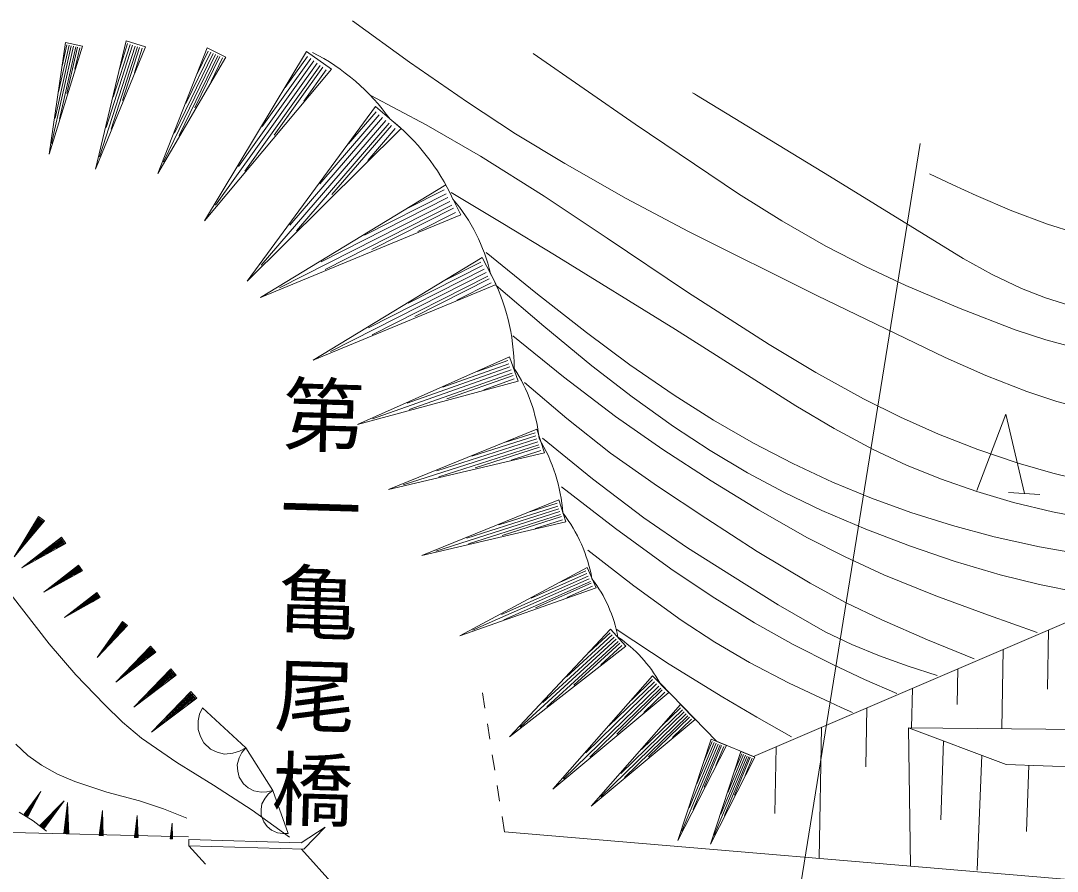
# Model space of a CAD drawing. Units: millimetres, scale not verified. Extents: x 40000 to 680000, y 20000 to 380000.
# Drawn here: x 469575 to 502676, y 299817 to 326986 of the extents above; entities that cross this region are included whole.
import ezdxf

# ---------------------------------------------------------------- set-up
doc = ezdxf.new("R2010")
doc.units = ezdxf.units.MM
doc.header["$LTSCALE"] = 1000
doc.linetypes.add('USER3', pattern=[1, 0.5, -0.5])
doc.linetypes.add('USER4', pattern=[3, 2.25, -0.75])
doc.layers.add('S-BGD', color=1, linetype='Continuous', lineweight=13)
doc.layers.add('S-BGD-HTXT', color=6, linetype='Continuous', lineweight=13)
doc.styles.add('@ＭＳ ゴシック', font='')
doc.styles.get('@ＭＳ ゴシック').set_extended_font_data('@MS Gothic')

msp = doc.modelspace()

# ---------------------------------------------------------------- linework, layer by layer
at = {"layer": 'S-BGD'}
for p, q in [((471001, 326293), (470483, 322720)), ((470483, 322720), (471546, 326171)), ((471260, 326171), (470560, 323062)), ((470670, 323877), (471189, 326186)), ((471119, 326202), (470785, 324718)), ((470810, 323845), (471330, 326155)), ((470895, 325533), (471049, 326218)), ((471546, 326171), (471001, 326293)), ((471383, 326143), (471049, 324659)), ((471307, 325440), (471462, 326125)), ((472938, 326347), (471968, 322248)), ((471968, 322248), (473558, 326149)), ((473226, 326178), (472093, 322638)), ((472304, 323574), (473146, 326204)), ((472464, 323523), (473306, 326153)), ((473066, 326229), (472525, 324539)), ((472736, 325475), (472986, 326255)), ((473366, 326133), (472825, 324443)), ((473558, 326149), (472938, 326347)), ((473206, 325325), (473456, 326105)), ((475529, 326118), (473950, 322104)), ((476128, 325827), (475529, 326118)), ((473950, 322104), (476128, 325827)), ((475796, 325905), (474133, 322482)), ((474483, 323399), (475718, 325942)), ((474638, 323324), (475873, 325867)), ((475641, 325980), (474847, 324346)), ((475931, 325839), (475137, 324205)), ((475197, 325263), (475563, 326017)), ((478706, 326002), (475442, 320592)), ((475652, 325042), (476018, 325797)), ((478834, 325775), (477287, 323609)), ((478018, 324849), (478732, 325848)), ((479501, 325435), (478706, 326002)), ((485937, 325939), (489195, 323677)), ((475442, 320592), (479501, 325435)), ((479039, 325629), (475799, 321092)), ((476529, 322331), (478937, 325702)), ((476734, 322185), (479142, 325555)), ((479219, 325501), (477672, 323335)), ((478620, 324418), (479334, 325418)), ((480908, 324241), (476811, 318664)), ((480043, 323051), (480921, 324071)), ((481719, 323543), (480908, 324241)), ((481235, 323801), (477250, 319174)), ((478170, 320453), (481130, 323891)), ((481026, 323981), (479123, 321772)), ((476811, 318664), (481719, 323543)), ((478379, 320273), (481339, 323711)), ((481418, 323643), (479515, 321434)), ((480657, 322522), (481535, 323542)), ((489195, 323677), (492493, 321460)), ((483148, 321744), (477236, 318146)), ((483631, 320790), (483148, 321744)), ((483157, 321459), (480557, 320140)), ((481895, 320973), (483095, 321582)), ((492493, 321460), (493875, 320595)), ((483282, 321213), (477836, 318450)), ((479173, 319283), (483219, 321336)), ((479298, 319037), (483344, 321090)), ((477236, 318146), (483631, 320790)), ((483391, 320997), (480791, 319678)), ((482261, 320250), (483461, 320859)), ((493875, 320595), (495284, 319783)), ((495284, 319783), (496550, 319130)), ((484313, 319426), (478915, 316141)), ((484755, 318555), (484313, 319426)), ((484321, 319165), (481948, 317961)), ((483169, 318722), (484264, 319278)), ((496550, 319130), (497842, 318531)), ((484435, 318941), (479463, 316418)), ((480684, 317179), (484378, 319053)), ((480798, 316954), (484492, 318828)), ((478915, 316141), (484755, 318555)), ((484535, 318744), (482161, 317540)), ((483504, 318062), (484599, 318618)), ((486281, 317228), (484762, 318524)), ((497842, 318531), (499574, 317796)), ((499574, 317796), (501331, 317115)), ((487815, 315965), (486281, 317228)), ((501331, 317115), (502309, 316790)), ((502309, 316790), (503304, 316524)), ((485184, 316249), (480325, 314093)), ((484154, 315785), (485128, 316130)), ((485458, 315474), (485184, 316249)), ((485234, 315830), (480812, 314266)), ((481913, 314768), (485199, 315930)), ((485163, 316030), (483052, 315283)), ((489103, 314967), (487815, 315965)), ((480325, 314093), (485458, 315474)), ((481984, 314568), (485269, 315730)), ((485296, 315656), (483185, 314909)), ((484361, 315198), (485336, 315543)), ((490420, 314023), (489103, 314967)), ((500112, 311981), (501030, 314422)), ((501030, 314422), (501634, 311885)), ((486056, 313937), (481317, 312011)), ((485051, 313523), (485998, 313825)), ((486296, 313184), (486056, 313937)), ((491590, 313254), (490420, 314023)), ((486091, 313534), (481791, 312162)), ((482865, 312612), (486060, 313631)), ((486029, 313728), (483976, 313073)), ((481317, 312011), (486296, 313184)), ((482927, 312418), (486122, 313436)), ((486145, 313364), (484092, 312709)), ((485233, 312952), (486180, 313254)), ((492782, 312544), (491590, 313254)), ((493961, 311914), (492782, 312544)), ((495159, 311341), (493961, 311914)), ((501117, 311918), (502115, 311855)), ((486757, 311677), (482389, 309903)), ((486732, 311484), (484840, 310881)), ((485830, 311296), (486703, 311574)), ((486978, 310983), (486757, 311677)), ((486789, 311305), (482826, 310042)), ((483816, 310456), (486760, 311395)), ((483873, 310277), (486817, 311216)), ((496567, 310742), (495159, 311341)), ((470141, 311146), (469365, 309857)), ((469365, 309857), (470330, 311011)), ((470220, 311057), (469449, 309976)), ((469623, 310271), (470196, 311074)), ((469672, 310236), (470244, 311039)), ((470171, 311092), (469803, 310576)), ((470263, 311026), (469895, 310510)), ((469977, 310871), (470147, 311109)), ((470120, 310769), (470290, 311007)), ((470330, 311011), (470141, 311146)), ((482389, 309903), (486978, 310983)), ((486839, 311149), (484947, 310545)), ((485998, 310769), (486871, 311048)), ((470876, 310494), (469609, 309509)), ((471013, 310287), (470876, 310494)), ((497990, 310200), (496567, 310742)), ((469609, 309509), (471013, 310287)), ((470921, 310375), (469739, 309595)), ((470025, 309822), (470903, 310402)), ((470061, 309769), (470939, 310348)), ((470886, 310428), (470321, 310056)), ((470952, 310328), (470388, 309956)), ((470608, 310283), (470868, 310455)), ((470711, 310126), (470972, 310298)), ((499415, 309716), (497990, 310200)), ((487685, 310077), (489152, 308939)), ((471424, 309595), (470316, 308733)), ((470680, 309007), (471448, 309515)), ((471433, 309538), (470939, 309212)), ((471190, 309411), (471418, 309561)), ((471544, 309414), (471424, 309595)), ((487659, 309521), (483597, 307333)), ((487948, 308869), (487659, 309521)), ((500856, 309289), (499415, 309716)), ((470316, 308733), (471544, 309414)), ((471464, 309491), (470430, 308809)), ((470711, 308961), (471479, 309468)), ((471491, 309450), (470997, 309124)), ((471280, 309274), (471508, 309424)), ((484927, 308022), (487692, 309246)), ((487655, 309330), (485878, 308544)), ((486798, 309052), (487618, 309415)), ((502107, 308975), (500856, 309289)), ((483597, 307333), (487948, 308869)), ((487730, 309162), (484007, 307514)), ((485001, 307854), (487767, 309078)), ((487795, 309015), (486018, 308228)), ((487017, 308557), (487837, 308920)), ((489152, 308939), (490666, 307842)), ((503370, 308719), (502107, 308975)), ((470478, 307079), (469272, 308643)), ((472002, 308725), (470973, 307925)), ((470973, 307925), (472113, 308557)), ((472039, 308628), (471078, 307995)), ((471311, 308179), (472024, 308650)), ((471340, 308136), (472053, 308607)), ((472010, 308672), (471552, 308369)), ((472064, 308590), (471605, 308288)), ((471784, 308554), (471996, 308694)), ((471868, 308426), (472080, 308566)), ((472113, 308557), (472002, 308725)), ((504575, 308461), (492973, 303482)), ((490666, 307842), (491737, 307138)), ((472822, 307800), (472016, 306650)), ((472016, 306650), (472989, 307663)), ((472890, 307713), (472103, 306755)), ((472284, 307019), (472868, 307730)), ((472327, 306984), (472912, 307695)), ((472847, 307748), (472471, 307291)), ((472928, 307681), (472552, 307225)), ((472652, 307555), (472825, 307766)), ((472779, 307451), (472952, 307661)), ((472989, 307663), (472822, 307800)), ((488408, 307550), (485185, 304110)), ((488899, 307012), (488408, 307550)), ((502400, 307528), (502364, 305630)), ((488593, 307226), (485523, 304419)), ((486249, 305210), (488529, 307295)), ((488466, 307365), (487000, 306025)), ((487726, 306815), (488402, 307434)), ((471339, 306094), (470478, 307079)), ((473724, 307007), (472609, 305854)), ((473786, 306896), (472725, 305957)), ((472977, 306222), (473764, 306920)), ((473019, 306174), (473807, 306872)), ((473743, 306943), (473237, 306495)), ((473823, 306854), (473317, 306406)), ((473488, 306761), (473722, 306967)), ((473889, 306821), (473724, 307007)), ((485185, 304110), (488899, 307012)), ((486375, 305071), (488656, 307156)), ((488704, 307104), (487238, 305764)), ((488099, 306408), (488775, 307026)), ((491737, 307138), (492847, 306481)), ((500949, 306905), (500902, 304377)), ((472609, 305854), (473889, 306821)), ((473613, 306620), (473847, 306827)), ((474367, 306283), (473182, 305058)), ((473573, 305450), (474410, 306190)), ((474387, 306216), (473850, 305740)), ((474117, 306022), (474365, 306241)), ((474542, 306086), (474367, 306283)), ((492847, 306481), (494112, 305824)), ((499499, 306283), (499478, 305146)), ((472245, 305148), (471339, 306094)), ((473182, 305058), (474542, 306086)), ((474433, 306165), (473306, 305168)), ((473618, 305399), (474455, 306139)), ((474472, 306120), (473934, 305644)), ((474249, 305872), (474497, 306092)), ((489748, 306060), (486568, 302445)), ((489813, 305872), (488360, 304458)), ((489076, 305288), (489746, 305941)), ((490267, 305527), (489748, 306060)), ((475011, 305560), (473755, 304262)), ((475195, 305351), (475011, 305560)), ((486568, 302445), (490267, 305527)), ((489947, 305735), (486903, 302771)), ((487619, 303602), (489880, 305804)), ((487753, 303464), (490014, 305666)), ((490064, 305614), (488611, 304200)), ((489469, 304884), (490140, 305537)), ((491796, 303973), (489981, 305837)), ((494112, 305824), (495413, 305215)), ((498049, 305660), (498025, 304401)), ((473755, 304262), (475195, 305351)), ((475079, 305434), (473887, 304379)), ((474169, 304677), (475056, 305461)), ((474217, 304623), (475103, 305407)), ((475032, 305488), (474462, 304984)), ((475121, 305387), (474552, 304883)), ((474745, 305283), (475008, 305515)), ((474885, 305124), (475148, 305357)), ((495413, 305215), (495777, 305051)), ((472820, 304583), (472245, 305148)), ((475384, 305039), (475289, 304832)), ((476760, 303756), (475384, 305039)), ((490644, 305140), (487796, 301901)), ((488737, 302938), (490763, 304910)), ((490703, 304972), (489401, 303704)), ((490042, 304448), (490643, 305033)), ((491109, 304662), (490644, 305140)), ((495777, 305051), (496142, 304888)), ((496599, 305038), (496564, 303152)), ((473427, 304071), (472820, 304583)), ((475246, 304621), (475239, 304345)), ((475289, 304832), (475246, 304621)), ((487796, 301901), (491109, 304662)), ((490823, 304848), (488096, 302194)), ((488857, 302815), (490883, 304787)), ((490928, 304741), (489626, 303473)), ((490394, 304086), (490995, 304671)), ((475239, 304345), (475313, 304122)), ((495148, 304416), (495070, 300225)), ((497923, 304397), (497986, 299979)), ((497923, 304397), (515809, 304217)), ((501043, 303230), (497923, 304397)), ((474563, 303295), (473427, 304071)), ((475313, 304122), (475427, 303919)), ((475427, 303919), (475640, 303721)), ((491623, 304036), (490559, 300796)), ((491843, 303880), (490686, 301102)), ((490921, 301842), (491781, 303906)), ((491718, 303932), (491165, 302606)), ((491400, 303346), (491655, 303958)), ((492109, 303833), (491623, 304036)), ((492973, 303482), (491796, 303973)), ((499039, 303979), (498953, 301462)), ((475640, 303721), (475850, 303621)), ((475850, 303621), (476078, 303563)), ((476078, 303563), (476353, 303589)), ((476353, 303589), (476557, 303649)), ((476636, 303606), (476555, 303440)), ((476557, 303649), (476760, 303756)), ((476760, 303756), (476636, 303606)), ((477625, 302397), (476760, 303756)), ((490559, 300796), (492109, 303833)), ((491046, 301790), (491906, 303853)), ((491953, 303834), (491401, 302508)), ((492571, 303641), (491601, 300687)), ((491769, 303192), (492024, 303804)), ((492658, 303547), (492154, 302338)), ((492368, 303012), (492600, 303570)), ((493015, 303457), (492571, 303641)), ((493698, 303793), (493659, 301662)), ((475736, 302567), (474563, 303295)), ((476555, 303440), (476490, 303212)), ((476490, 303212), (476503, 303011)), ((491601, 300687), (493015, 303457)), ((492772, 303499), (491717, 300966)), ((491931, 301641), (492715, 303523)), ((492045, 301594), (492829, 303475)), ((492872, 303457), (492368, 302248)), ((492704, 302872), (492937, 303430)), ((500263, 303522), (500122, 299855)), ((506877, 303005), (501043, 303230)), ((476503, 303011), (476554, 302818)), ((501772, 303202), (501691, 301084)), ((476965, 301764), (475736, 302567)), ((476554, 302818), (476688, 302608)), ((476688, 302608), (476841, 302480)), ((470220, 302368), (469684, 301641)), ((469752, 301618), (470174, 302293)), ((469803, 301568), (470220, 302368)), ((476841, 302480), (477018, 302383)), ((477018, 302383), (477252, 302345)), ((477252, 302345), (477434, 302351)), ((477485, 302288), (477381, 302157)), ((477434, 302351), (477625, 302397)), ((477625, 302397), (477485, 302288)), ((478119, 301021), (477625, 302397)), ((469725, 301635), (469927, 301957)), ((470050, 302129), (469737, 301627)), ((470081, 302110), (469767, 301608)), ((469782, 301599), (469984, 301921)), ((470957, 302070), (470187, 301280)), ((470265, 301240), (470888, 301988)), ((470318, 301171), (470957, 302070)), ((471073, 302019), (470951, 301023)), ((471029, 301037), (471069, 301921)), ((471106, 301016), (471073, 302019)), ((477278, 301969), (477250, 301788)), ((477381, 302157), (477278, 301969)), ((469976, 301426), (469522, 301704)), ((469684, 301641), (469803, 301568)), ((469801, 301794), (469708, 301645)), ((469891, 301738), (469798, 301589)), ((470235, 301265), (470533, 301622)), ((470711, 301810), (470248, 301254)), ((470745, 301781), (470282, 301226)), ((470299, 301212), (470596, 301569)), ((471039, 301695), (471009, 301038)), ((471079, 301693), (471049, 301036)), ((472183, 301754), (472085, 300958)), ((472148, 300969), (472179, 301676)), ((472209, 300952), (472183, 301754)), ((473297, 301596), (473212, 300899)), ((473320, 300895), (473297, 301596)), ((478161, 300911), (476965, 301764)), ((477250, 301788), (477256, 301608)), ((477256, 301608), (477333, 301395)), ((474928, 300920), (461941, 301243)), ((470403, 301094), (469976, 301426)), ((470187, 301280), (470318, 301171)), ((470354, 301445), (470216, 301280)), ((470453, 301362), (470316, 301198)), ((470981, 301235), (470972, 301040)), ((470994, 301039), (471013, 301461)), ((471069, 301036), (471088, 301458)), ((471098, 301229), (471089, 301035)), ((472120, 300970), (472135, 301308)), ((472155, 301495), (472132, 300970)), ((472187, 301494), (472164, 300968)), ((472180, 300967), (472195, 301305)), ((473273, 301370), (473252, 300910)), ((473266, 300909), (473294, 301528)), ((473301, 301368), (473280, 300909)), ((474408, 301356), (474347, 300858)), ((474386, 300865), (474406, 301308)), ((474424, 300855), (474408, 301356)), ((477333, 301395), (477443, 301252)), ((477443, 301252), (477579, 301130)), ((478530, 300729), (479301, 301225)), ((479301, 301225), (478612, 300526)), ((470951, 301023), (471106, 301016)), ((472085, 300958), (472209, 300952)), ((472109, 301127), (472102, 300971)), ((472203, 301123), (472196, 300967)), ((473212, 300899), (473320, 300895)), ((473232, 301047), (473226, 300911)), ((473242, 300910), (473255, 301206)), ((473294, 300908), (473308, 301203)), ((473314, 301044), (473308, 300907)), ((474361, 300964), (474357, 300867)), ((474368, 300866), (474378, 301077)), ((474390, 301194), (474376, 300866)), ((474410, 301193), (474396, 300865)), ((474406, 300865), (474415, 301076)), ((474420, 300962), (474416, 300864)), ((477579, 301130), (477779, 301050)), ((477779, 301050), (477941, 301020)), ((477941, 301020), (478119, 301021)), ((510161, 298953), (485026, 301072)), ((474347, 300858), (474424, 300855)), ((474945, 300835), (474939, 300635)), ((478612, 300526), (474939, 300635)), ((474945, 300835), (478530, 300729))]:
    msp.add_line(p, q, dxfattribs=at)
at = {"layer": 'S-BGD', "linetype": 'USER3'}
msp.add_line((485026, 301072), (484308, 305596), dxfattribs=at)
at = {"layer": 'S-BGD', "linetype": 'USER4'}
for p, q in [((479485, 295581), (474939, 300635)), ((483565, 294896), (478546, 300528))]:
    msp.add_line(p, q, dxfattribs=at)
at = {"layer": 'S-BGD'}
for points in [[(503626, 314567), (502662, 314824), (501707, 315142), (500390, 315657), (499101, 316225), (494994, 318209), (490902, 320253), (488913, 321309), (486946, 322421), (485375, 323375), (483837, 324380), (481992, 325666), (480170, 326986)], [(480759, 324600), (482520, 323656), (484261, 322655), (486291, 321378), (488300, 320044), (490866, 318320), (493473, 316641), (494966, 315748), (496491, 314906), (497672, 314319), (498885, 313783), (500141, 313292), (501423, 312855), (502535, 312529), (503659, 312261)], [(503072, 317887), (502295, 318130), (501530, 318433), (500596, 318880), (499675, 319388), (495404, 322017), (491150, 324612), (491091, 324648), (491031, 324684)], [(503251, 320216), (502369, 320486), (501220, 320916), (500087, 321404), (499346, 321746), (498597, 322099)], [(503779, 311051), (502523, 311295), (501283, 311598), (500111, 311944), (498951, 312350), (497861, 312794), (496797, 313293), (495548, 313960), (494326, 314681), (490487, 317122), (486624, 319508), (484974, 320505), (483322, 321498)], [(503556, 309924), (502104, 310184), (500658, 310505), (499326, 310860), (498002, 311274), (496745, 311732), (495499, 312249), (494229, 312843), (492976, 313496), (491699, 314230), (490446, 315020), (489030, 315996), (487642, 317026), (486029, 318290), (484435, 319578)], [(485292, 316917), (486910, 315611), (488570, 314347), (490076, 313295), (491625, 312286), (493134, 311360), (494682, 310482), (495899, 309857), (497142, 309287), (498798, 308613), (500478, 307995), (501253, 307722), (502039, 307449)], [(485663, 315434), (487017, 314280), (488406, 313175), (489905, 312114), (491450, 311095), (493096, 310032), (494780, 309016), (495911, 308405), (497070, 307848), (498535, 307211), (500017, 306606)], [(486236, 313649), (487837, 312354), (489472, 311108), (490870, 310150), (492304, 309240), (493766, 308329), (495263, 307466), (496115, 307056), (497002, 306697), (497915, 306373), (498838, 306067)], [(486843, 312099), (488571, 310764), (490340, 309475), (491653, 308594), (493007, 307757), (494244, 307060), (495509, 306417), (496524, 305948), (497557, 305494)], [(488594, 307550), (490278, 306437), (491995, 305375), (493084, 304741), (494188, 304113)], [(474876, 301513), (474138, 301814), (473370, 302063), (472327, 302343), (471304, 302680), (470754, 302917), (470233, 303208), (469807, 303520), (469420, 303878)]]:
    msp.add_lwpolyline(points, dxfattribs=at)
for centre, radius, start, end in [((475746, 319813), 6919, 35.5825, 62.9536), ((477136, 318460), 6847, 24.4033, 51.7744), ((479093, 317624), 5634, 13.2109, 40.582), ((478730, 315839), 6606, 0.3508, 27.7219), ((481133, 313132), 5021, 5.8008, 33.1719), ((481625, 310894), 5274, 3.999, 31.3701), ((483036, 308300), 4858, 10.1899, 37.561), ((484410, 306531), 4303, 10.2771, 37.6482), ((486310, 303823), 4186, 28.7517, 56.1228)]:
    msp.add_arc(centre, radius, start, end, dxfattribs=at)
at = {"layer": 'S-BGD-HTXT'}
msp.add_line((498293, 323066), (489719, 269807), dxfattribs=at)

# ---------------------------------------------------------------- texts
at = {"layer": 'S-BGD', "insert": (478069, 315743), "char_height": 1906, "attachment_point": 7, "rotation": 268.3, "style": '@ＭＳ ゴシック'}
msp.add_mtext('\\T1.15;第一亀尾橋', dxfattribs=at)

doc.saveas('drawing.dxf')
